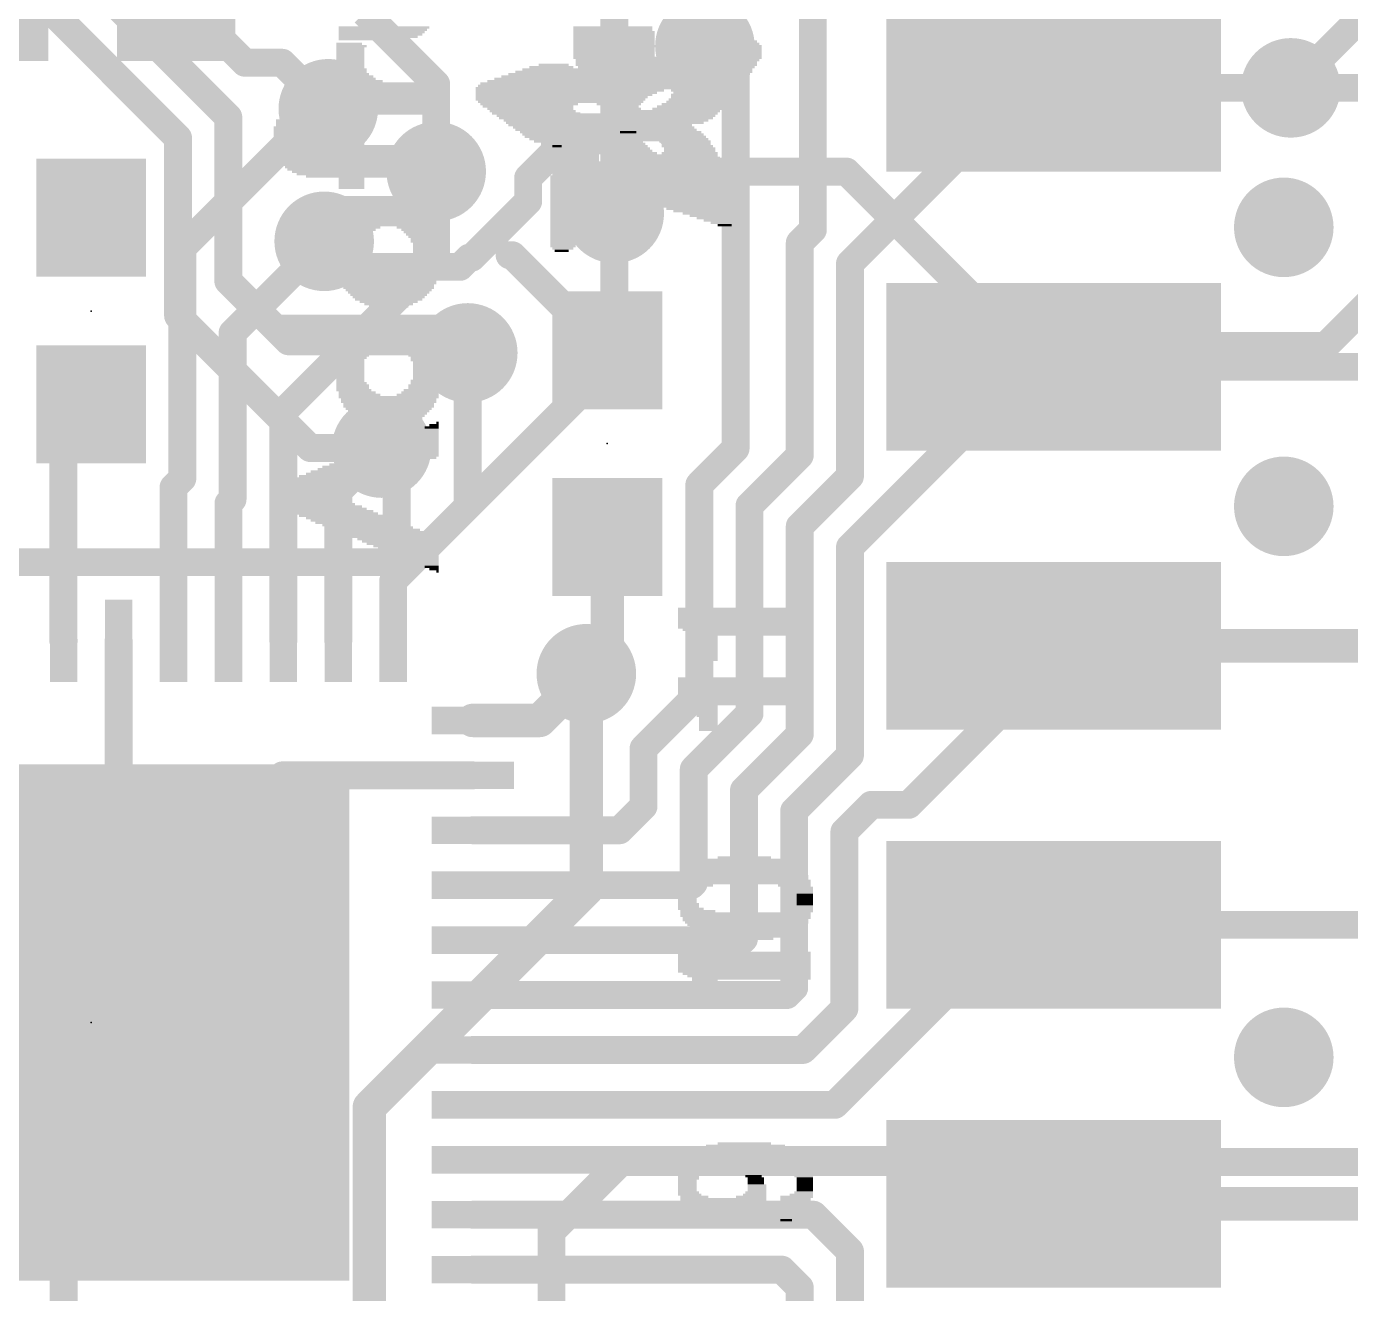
# Model space of a CAD drawing. Extents: x -30.9 to 32.9, y -36.3 to 40.7.
# Drawn here: x -0.08 to 11.97, y -5.01 to 6.53 of the extents above; entities that cross this region are included whole.
import ezdxf

# ---------------------------------------------------------------- set-up
doc = ezdxf.new("R2010")
doc.units = 0
for name, color, linetype in [('1', 12, 'CONTINUOUS'), ('16', 5, 'CONTINUOUS'), ('18', 110, 'CONTINUOUS'), ('200', 132, 'CONTINUOUS'), ('23', 40, 'CONTINUOUS')]:
    doc.layers.add(name, color=color, linetype=linetype)

# ---------------------------------------------------------------- blocks, each defined once
blk = doc.blocks.new('RECT')
blk.add_solid([(-0.5, -0.5), (0.5, -0.5), (-0.5, 0.5), (0.5, 0.5)])
blk = doc.blocks.new('ROUNDV')
at = {"const_width": 0.5}
blk.add_lwpolyline([(0, -0.25, 1), (0, 0.25, 1), (0, -0.25)], format="xyb", dxfattribs=at)

msp = doc.modelspace()

# ---------------------------------------------------------------- linework, layer by layer
at = {"layer": '1'}
for points, const_width in [([(7.0786, 4.6772), (7.0786, 7.112)], 0.254), ([(5.2705, 4.826), (5.2705, 6.6675)], 0.254), ([(6.3754, 6.0706), (6.096, 6.35)], 0.254), ([(6.3754, 2.6861), (6.3754, 6.0706)], 0.254), ([(7.4168, 4.3688), (9.017, 5.969)], 0.254), ([(9.017, 5.969), (9.271, 5.969)], 0.254), ([(9.271, 5.969), (11.43, 5.969)], 0.254), ([(11.43, 5.969), (13.081, 5.969)], 0.254), ([(1.3382, 4.5132), (2.667, 5.842)], 0.254), ([(2.667, 5.842), (2.667, 5.7785)], 0.254), ([(3.6496, 4.4116), (3.6496, 5.207)], 0.254), ([(6.9596, 4.5582), (7.0786, 4.6772)], 0.254), ([(1.3382, 2.4127), (1.3382, 4.5132)], 0.254), ([(1.7954, 3.7378), (2.6296, 4.572)], 0.254), ([(6.9596, 2.6237), (6.9596, 4.5582)], 0.254), ([(2.258, 3.02), (3.6496, 4.4116)], 0.254), ([(4.3425, 4.445), (4.318, 4.445)], 0.254), ([(5.207, 3.5805), (4.3425, 4.445)], 0.254), ([(7.4168, 2.4344), (7.4168, 4.3688)], 0.254), ([(1.7954, 2.2233), (1.7954, 3.7378)], 0.254), ([(3.937, 3.556), (3.937, 2.159)], 0.254), ([(7.4168, 1.7878), (9.058, 3.429)], 0.254), ([(9.058, 3.429), (9.271, 3.429)], 0.254), ([(9.271, 3.429), (13.589, 3.429)], 0.254), ([(0.254, 2.794), (0.508, 3.048)], 0.254), ([(0.508, 3.048), (0.508, 3.087)], 0.254), ([(2.258, 0.935), (2.258, 3.02)], 0.254), ([(0.254, 0.939), (0.254, 2.794)], 0.254), ([(2.758, 2.2952), (3.1524, 2.6896)], 0.254), ([(6.0452, 2.3559), (6.3754, 2.6861)], 0.254), ([(6.5024, 2.1665), (6.9596, 2.6237)], 0.254), ([(1.258, 2.3325), (1.3382, 2.4127)], 0.254), ([(6.9596, 1.9772), (7.4168, 2.4344)], 0.254), ([(1.258, 0.935), (1.258, 2.3325)], 0.254), ([(2.758, 0.935), (2.758, 2.2952)], 0.254), ([(6.0452, 0.4625), (6.0452, 2.3559)], 0.254), ([(1.758, 2.1859), (1.7954, 2.2233)], 0.254), ([(1.758, 0.935), (1.758, 2.1859)], 0.254), ([(6.5024, 0.2731), (6.5024, 2.1665)], 0.254), ([(3.937, 2.159), (3.258, 1.48)], 0.254), ([(6.9596, 0.0837), (6.9596, 1.9772)], 0.254), ([(5.207, 1.8805), (5.207, 0.8255)], 0.3048), ([(7.4168, -0.1056), (7.4168, 1.7878)], 0.254), ([(3.258, 1.48), (3.258, 0.935)], 0.254), ([(0.258, 0.935), (0.254, 0.939)], 0.254), ([(0.758, -2.29), (0.758, 0.935)], 0.254), ([(5.207, 0.8255), (5.0165, 0.635)], 0.3048), ([(8.7153, 0.889), (9.271, 0.889)], 0.254), ([(9.271, 0.889), (9.906, 0.889)], 0.3048), ([(9.271, 0.762), (9.271, 0.889)], 0.254), ([(9.906, 0.889), (13.589, 0.889)], 0.3048), ([(7.9502, -0.5588), (9.271, 0.762)], 0.254), ([(4.5915, 0.21), (5.0165, 0.635)], 0.3048), ([(5.5372, -0.0455), (6.0452, 0.4625)], 0.254), ([(3.983, 0.21), (4.5915, 0.21)], 0.3048), ([(5.9944, -0.2349), (6.5024, 0.2731)], 0.254), ([(6.4516, -0.4243), (6.9596, 0.0837)], 0.254), ([(5.5372, -0.5715), (5.5372, -0.0455)], 0.254), ([(6.9088, -0.6136), (7.4168, -0.1056)], 0.254), ([(5.9944, -1.27), (5.9944, -0.2349)], 0.254), ([(0.508, -2.032), (2.25, -0.29)], 0.254), ([(3.983, -0.29), (2.25, -0.29)], 0.254), ([(6.4516, -1.778), (6.4516, -0.4243)], 0.254), ([(5.3187, -0.79), (5.5372, -0.5715)], 0.254), ([(7.366, -0.803), (7.6102, -0.5588)], 0.254), ([(7.6102, -0.5588), (7.9502, -0.5588)], 0.254), ([(6.9088, -2.2236), (6.9088, -0.6136)], 0.254), ([(0.508, -2.54), (2.286, -0.762)], 0.254), ([(3.983, -0.79), (5.3187, -0.79)], 0.254), ([(7.366, -2.413), (7.366, -0.803)], 0.254), ([(8.89, -1.143), (9.398, -1.651)], 0.254), ([(3.983, -1.29), (5.9744, -1.29)], 0.254), ([(5.9744, -1.29), (5.9944, -1.27)], 0.254), ([(7.2784, -3.29), (8.9174, -1.651)], 0.254), ([(8.9174, -1.651), (9.271, -1.651)], 0.254), ([(9.271, -1.651), (9.398, -1.651)], 0.254), ([(9.398, -1.651), (13.589, -1.651)], 0.254), ([(0.242, -1.79), (-2.967, -1.79)], 0.254), ([(0.254, -1.778), (0.242, -1.79)], 0.254), ([(0.508, -2.056), (0.242, -1.79)], 0.254), ([(3.983, -1.79), (6.4396, -1.79)], 0.254), ([(6.4396, -1.79), (6.4516, -1.778)], 0.254), ([(0.508, -2.54), (0.508, -2.032)], 0.254), ([(0.508, -2.54), (0.508, -2.056)], 0.254), ([(0.508, -2.54), (0.758, -2.29)], 0.254), ([(3.983, -2.29), (6.8424, -2.29)], 0.254), ([(6.8424, -2.29), (6.9088, -2.2236)], 0.254), ([(6.989, -2.79), (7.366, -2.413)], 0.254), ([(0.258, -2.79), (0.508, -2.54)], 0.254), ([(0.258, -6.015), (0.258, -2.79)], 0.254), ([(3.983, -2.79), (6.989, -2.79)], 0.254), ([(3.983, -3.29), (7.2784, -3.29)], 0.254), ([(8.87, -3.79), (3.983, -3.79)], 0.254), ([(9.271, -4.191), (8.87, -3.79)], 0.254), ([(9.271, -4.191), (13.589, -4.191)], 0.3048), ([(3.983, -4.29), (7.084, -4.29)], 0.254), ([(7.084, -4.29), (7.4168, -4.6228)], 0.254), ([(7.4168, -4.6228), (7.4168, -5.2578)], 0.254), ([(3.983, -4.79), (6.7966, -4.79)], 0.254), ([(6.7966, -4.79), (6.9596, -4.953)], 0.254), ([(6.9596, -4.953), (6.9596, -6.0822)], 0.254)]:
    msp.add_lwpolyline(points, dxfattribs=dict(at, const_width=const_width))
for points, const_width in [([(6.1409, 6.3949, 1), (6.0511, 6.3051)], 0.127), ([(6.4389, 6.0706, 1), (6.3119, 6.0706)], 0.127), ([(6.3305, 6.0257, 1), (6.4203, 6.1155)], 0.127), ([(9.017, 6.0325, 1), (9.017, 5.9055)], 0.127), ([(9.0619, 5.9241, 1), (8.9721, 6.0139)], 0.127), ([(9.271, 6.0325, 1), (9.271, 5.9055)], 0.127), ([(9.271, 5.9055, 1), (9.271, 6.0325)], 0.127), ([(11.43, 6.0325, 1), (11.43, 5.9055)], 0.127), ([(11.43, 5.9055, 1), (11.43, 6.0325)], 0.127), ([(2.7305, 5.842, 1), (2.6035, 5.842)], 0.127), ([(2.7119, 5.7971, 1), (2.6221, 5.8869)], 0.127), ([(2.6035, 5.7785, 1), (2.7305, 5.7785)], 0.127), ([(3.7131, 5.207, 1), (3.5861, 5.207)], 0.127), ([(5.207, 4.826, 1), (5.334, 4.826)], 0.127), ([(7.0151, 4.6772, 1), (7.1421, 4.6772)], 0.127), ([(7.1235, 4.6323, 1), (7.0337, 4.7221)], 0.127), ([(1.4017, 4.5132, 1), (1.2747, 4.5132)], 0.127), ([(1.2933, 4.5581, 1), (1.3831, 4.4683)], 0.127), ([(2.6745, 4.5271, 1), (2.5847, 4.6169)], 0.127), ([(7.0231, 4.5582, 1), (6.8961, 4.5582)], 0.127), ([(6.9147, 4.6031, 1), (7.0045, 4.5133)], 0.127), ([(3.5861, 4.4116, 1), (3.7131, 4.4116)], 0.127), ([(3.6945, 4.3667, 1), (3.6047, 4.4565)], 0.127), ([(4.318, 4.5085, 1), (4.318, 4.3815)], 0.127), ([(4.3874, 4.4899, 1), (4.2976, 4.4001)], 0.127), ([(4.3425, 4.3815, 1), (4.3425, 4.5085)], 0.127), ([(7.4803, 4.3688, 1), (7.3533, 4.3688)], 0.127), ([(7.3719, 4.4137, 1), (7.4617, 4.3239)], 0.127), ([(1.8589, 3.7378, 1), (1.7319, 3.7378)], 0.127), ([(1.7505, 3.7827, 1), (1.8403, 3.6929)], 0.127), ([(4.0005, 3.556, 1), (3.8735, 3.556)], 0.127), ([(5.1621, 3.5356, 1), (5.2519, 3.6254)], 0.127), ([(9.058, 3.4925, 1), (9.058, 3.3655)], 0.127), ([(9.1029, 3.3841, 1), (9.0131, 3.4739)], 0.127), ([(9.271, 3.4925, 1), (9.271, 3.3655)], 0.127), ([(9.271, 3.3655, 1), (9.271, 3.4925)], 0.127), ([(0.5715, 3.087, 1), (0.4445, 3.087)], 0.127), ([(0.5529, 3.0031, 1), (0.4631, 3.0929)], 0.127), ([(2.3215, 3.02, 1), (2.1945, 3.02)], 0.127), ([(0.4445, 3.048, 1), (0.5715, 3.048)], 0.127), ([(2.2131, 3.0649, 1), (2.3029, 2.9751)], 0.127), ([(0.3175, 2.794, 1), (0.1905, 2.794)], 0.127), ([(0.2091, 2.8389, 1), (0.2989, 2.7491)], 0.127), ([(3.1973, 2.6447, 1), (3.1075, 2.7345)], 0.127), ([(6.4203, 2.6412, 1), (6.3305, 2.731)], 0.127), ([(6.3119, 2.6861, 1), (6.4389, 2.6861)], 0.127), ([(6.8961, 2.6237, 1), (7.0231, 2.6237)], 0.127), ([(7.0045, 2.5788, 1), (6.9147, 2.6686)], 0.127), ([(1.3831, 2.3678, 1), (1.2933, 2.4576)], 0.127), ([(7.4617, 2.3895, 1), (7.3719, 2.4793)], 0.127), ([(1.3215, 2.3325, 1), (1.1945, 2.3325)], 0.127), ([(1.2131, 2.3774, 1), (1.3029, 2.2876)], 0.127), ([(1.2747, 2.4127, 1), (1.4017, 2.4127)], 0.127), ([(2.8215, 2.2952, 1), (2.6945, 2.2952)], 0.127), ([(6.1087, 2.3559, 1), (5.9817, 2.3559)], 0.127), ([(6.0003, 2.4008, 1), (6.0901, 2.311)], 0.127), ([(7.3533, 2.4344, 1), (7.4803, 2.4344)], 0.127), ([(1.8215, 2.1859, 1), (1.6945, 2.1859)], 0.127), ([(1.7131, 2.2308, 1), (1.8029, 2.141)], 0.127), ([(1.8403, 2.1784, 1), (1.7505, 2.2682)], 0.127), ([(2.7131, 2.3401, 1), (2.8029, 2.2503)], 0.127), ([(6.5659, 2.1665, 1), (6.4389, 2.1665)], 0.127), ([(1.7319, 2.2233, 1), (1.8589, 2.2233)], 0.127), ([(3.8735, 2.159, 1), (4.0005, 2.159)], 0.127), ([(3.9819, 2.1141, 1), (3.8921, 2.2039)], 0.127), ([(6.4575, 2.2114, 1), (6.5473, 2.1216)], 0.127), ([(7.0231, 1.9772, 1), (6.8961, 1.9772)], 0.127), ([(6.9147, 2.0221, 1), (7.0045, 1.9323)], 0.127), ([(5.2832, 1.8805, 1), (5.1308, 1.8805)], 0.1524), ([(7.4803, 1.7878, 1), (7.3533, 1.7878)], 0.127), ([(7.3719, 1.8327, 1), (7.4617, 1.7429)], 0.127), ([(3.3215, 1.48, 1), (3.1945, 1.48)], 0.127), ([(3.2131, 1.5249, 1), (3.3029, 1.4351)], 0.127), ([(0.2989, 0.9839, 1), (0.2091, 0.8941)], 0.127), ([(0.1905, 0.939, 1), (0.3175, 0.939)], 0.127), ([(0.2131, 0.8901, 1), (0.3029, 0.9799)], 0.127), ([(0.8215, 0.935, 1), (0.6945, 0.935)], 0.127), ([(1.1945, 0.935, 1), (1.3215, 0.935)], 0.127), ([(1.6945, 0.935, 1), (1.8215, 0.935)], 0.127), ([(2.1945, 0.935, 1), (2.3215, 0.935)], 0.127), ([(2.6945, 0.935, 1), (2.8215, 0.935)], 0.127), ([(3.1945, 0.935, 1), (3.3215, 0.935)], 0.127), ([(5.2609, 0.7716, 1), (5.1531, 0.8794)], 0.1524), ([(8.7153, 0.9525, 1), (8.7153, 0.8255)], 0.127), ([(9.271, 0.9652, 1), (9.271, 0.8128)], 0.1524), ([(9.3345, 0.889, 1), (9.2075, 0.889)], 0.127), ([(9.271, 0.8255, 1), (9.271, 0.9525)], 0.127), ([(9.906, 0.9652, 1), (9.906, 0.8128)], 0.1524), ([(9.906, 0.8128, 1), (9.906, 0.9652)], 0.1524), ([(5.1308, 0.8255, 1), (5.2832, 0.8255)], 0.1524), ([(9.3159, 0.7171, 1), (9.2261, 0.8069)], 0.127), ([(4.9626, 0.6889, 1), (5.0704, 0.5811)], 0.1524), ([(5.0704, 0.5811, 1), (4.9626, 0.6889)], 0.1524), ([(9.2075, 0.762, 1), (9.3345, 0.762)], 0.127), ([(5.9817, 0.4625, 1), (6.1087, 0.4625)], 0.127), ([(6.0901, 0.4176, 1), (6.0003, 0.5074)], 0.127), ([(3.983, 0.2862, 1), (3.983, 0.1338)], 0.1524), ([(4.5915, 0.1338, 1), (4.5915, 0.2862)], 0.1524), ([(6.5473, 0.2282, 1), (6.4575, 0.318)], 0.127), ([(4.5376, 0.2639, 1), (4.6454, 0.1561)], 0.1524), ([(6.4389, 0.2731, 1), (6.5659, 0.2731)], 0.127), ([(6.8961, 0.0837, 1), (7.0231, 0.0837)], 0.127), ([(7.0045, 0.0388, 1), (6.9147, 0.1286)], 0.127), ([(5.6007, -0.0455, 1), (5.4737, -0.0455)], 0.127), ([(5.4923, -0.0006, 1), (5.5821, -0.0904)], 0.127), ([(7.4617, -0.1505, 1), (7.3719, -0.0607)], 0.127), ([(6.0579, -0.2349, 1), (5.9309, -0.2349)], 0.127), ([(7.3533, -0.1056, 1), (7.4803, -0.1056)], 0.127), ([(2.25, -0.2265, 1), (2.25, -0.3535)], 0.127), ([(2.2949, -0.3349, 1), (2.2051, -0.2451)], 0.127), ([(3.983, -0.3535, 1), (3.983, -0.2265)], 0.127), ([(5.9495, -0.19, 1), (6.0393, -0.2798)], 0.127), ([(6.5151, -0.4243, 1), (6.3881, -0.4243)], 0.127), ([(6.4067, -0.3794, 1), (6.4965, -0.4692)], 0.127), ([(5.5821, -0.6164, 1), (5.4923, -0.5266)], 0.127), ([(7.6102, -0.4953, 1), (7.6102, -0.6223)], 0.127), ([(7.6551, -0.6037, 1), (7.5653, -0.5139)], 0.127), ([(7.9053, -0.5139, 1), (7.9951, -0.6037)], 0.127), ([(7.9502, -0.6223, 1), (7.9502, -0.4953)], 0.127), ([(5.4737, -0.5715, 1), (5.6007, -0.5715)], 0.127), ([(6.9723, -0.6136, 1), (6.8453, -0.6136)], 0.127), ([(6.8639, -0.5687, 1), (6.9537, -0.6585)], 0.127), ([(2.3309, -0.8069, 1), (2.2411, -0.7171)], 0.127), ([(3.983, -0.7265, 1), (3.983, -0.8535)], 0.127), ([(5.2738, -0.7451, 1), (5.3636, -0.8349)], 0.127), ([(5.3187, -0.8535, 1), (5.3187, -0.7265)], 0.127), ([(7.4295, -0.803, 1), (7.3025, -0.803)], 0.127), ([(7.3211, -0.7581, 1), (7.4109, -0.8479)], 0.127), ([(8.9349, -1.0981, 1), (8.8451, -1.1879)], 0.127), ([(3.983, -1.2265, 1), (3.983, -1.3535)], 0.127), ([(5.9295, -1.2451, 1), (6.0193, -1.3349)], 0.127), ([(6.0393, -1.3149, 1), (5.9495, -1.2251)], 0.127), ([(5.9744, -1.3535, 1), (5.9744, -1.2265)], 0.127), ([(5.9309, -1.27, 1), (6.0579, -1.27)], 0.127), ([(8.9174, -1.5875, 1), (8.9174, -1.7145)], 0.127), ([(8.9623, -1.6959, 1), (8.8725, -1.6061)], 0.127), ([(9.271, -1.5875, 1), (9.271, -1.7145)], 0.127), ([(9.271, -1.7145, 1), (9.271, -1.5875)], 0.127), ([(9.398, -1.5875, 1), (9.398, -1.7145)], 0.127), ([(9.3531, -1.6959, 1), (9.4429, -1.6061)], 0.127), ([(9.398, -1.7145, 1), (9.398, -1.5875)], 0.127), ([(0.2869, -1.7451, 1), (0.1971, -1.8349)], 0.127), ([(0.1971, -1.7451, 1), (0.2869, -1.8349)], 0.127), ([(0.2989, -1.8229, 1), (0.2091, -1.7331)], 0.127), ([(0.242, -1.8535, 1), (0.242, -1.7265)], 0.127), ([(3.983, -1.7265, 1), (3.983, -1.8535)], 0.127), ([(6.3947, -1.7451, 1), (6.4845, -1.8349)], 0.127), ([(6.4965, -1.8229, 1), (6.4067, -1.7331)], 0.127), ([(6.4396, -1.8535, 1), (6.4396, -1.7265)], 0.127), ([(6.3881, -1.778, 1), (6.5151, -1.778)], 0.127), ([(0.5715, -2.032, 1), (0.4445, -2.032)], 0.127), ([(0.4631, -1.9871, 1), (0.5529, -2.0769)], 0.127), ([(0.5715, -2.056, 1), (0.4445, -2.056)], 0.127), ([(0.4631, -2.1009, 1), (0.5529, -2.0111)], 0.127), ([(0.8029, -2.3349, 1), (0.7131, -2.2451)], 0.127), ([(3.983, -2.2265, 1), (3.983, -2.3535)], 0.127), ([(6.8424, -2.3535, 1), (6.8424, -2.2265)], 0.127), ([(6.8453, -2.2236, 1), (6.9723, -2.2236)], 0.127), ([(6.9537, -2.2685, 1), (6.8639, -2.1787)], 0.127), ([(0.6945, -2.29, 1), (0.8215, -2.29)], 0.127), ([(6.7975, -2.2451, 1), (6.8873, -2.3349)], 0.127), ([(7.4109, -2.4579, 1), (7.3211, -2.3681)], 0.127), ([(7.3025, -2.413, 1), (7.4295, -2.413)], 0.127), ([(0.4631, -2.4951, 1), (0.5529, -2.5849)], 0.127), ([(0.4631, -2.4951, 1), (0.5529, -2.5849)], 0.127), ([(0.4445, -2.54, 1), (0.5715, -2.54)], 0.127), ([(0.4445, -2.54, 1), (0.5715, -2.54)], 0.127), ([(0.5529, -2.5849, 1), (0.4631, -2.4951)], 0.127), ([(0.3215, -2.79, 1), (0.1945, -2.79)], 0.127), ([(0.2131, -2.7451, 1), (0.3029, -2.8349)], 0.127), ([(3.983, -2.7265, 1), (3.983, -2.8535)], 0.127), ([(6.9441, -2.7451, 1), (7.0339, -2.8349)], 0.127), ([(6.989, -2.8535, 1), (6.989, -2.7265)], 0.127), ([(3.983, -3.2265, 1), (3.983, -3.3535)], 0.127), ([(7.2335, -3.2451, 1), (7.3233, -3.3349)], 0.127), ([(7.2784, -3.3535, 1), (7.2784, -3.2265)], 0.127), ([(3.983, -3.7265, 1), (3.983, -3.8535)], 0.127), ([(8.9149, -3.7451, 1), (8.8251, -3.8349)], 0.127), ([(8.87, -3.8535, 1), (8.87, -3.7265)], 0.127), ([(9.271, -4.1148, 1), (9.271, -4.2672)], 0.1524), ([(9.2261, -4.2359, 1), (9.3159, -4.1461)], 0.127), ([(3.983, -4.2265, 1), (3.983, -4.3535)], 0.127), ([(7.1289, -4.2451, 1), (7.0391, -4.3349)], 0.127), ([(7.084, -4.3535, 1), (7.084, -4.2265)], 0.127), ([(7.4803, -4.6228, 1), (7.3533, -4.6228)], 0.127), ([(7.3719, -4.6677, 1), (7.4617, -4.5779)], 0.127), ([(3.983, -4.7265, 1), (3.983, -4.8535)], 0.127), ([(6.8415, -4.7451, 1), (6.7517, -4.8349)], 0.127), ([(6.7966, -4.8535, 1), (6.7966, -4.7265)], 0.127), ([(7.0231, -4.953, 1), (6.8961, -4.953)], 0.127), ([(6.9147, -4.9979, 1), (7.0045, -4.9081)], 0.127)]:
    msp.add_lwpolyline(points, format="xyb", dxfattribs=dict(at, const_width=const_width))
at = {"layer": '16'}
for points, const_width in [([(6.1468, 6.4008), (6.1468, 16.3062)], 0.254), ([(0.9692, 7.1356), (1.9072, 6.1976)], 0.254), ([(11.43, 5.969), (12.6024, 7.1414)], 0.254), ([(0.512, 6.9463), (1.7566, 5.7017)], 0.254), ([(0.0548, 6.7569), (1.2994, 5.5123)], 0.254), ([(2.9972, 6.6548), (3.6496, 6.0024)], 0.254), ([(6.096, 6.35), (6.1468, 6.4008)], 0.254), ([(1.9072, 6.1976), (2.2479, 6.1976)], 0.254), ([(2.2479, 6.1976), (2.667, 5.7785)], 0.254), ([(3.6496, 6.0024), (3.6496, 5.207)], 0.254), ([(1.7566, 5.7017), (1.7566, 4.2101)], 0.254), ([(4.4871, 5.1505), (4.946, 5.6094)], 0.254), ([(4.946, 5.6094), (5.7287, 5.6094)], 0.254), ([(5.7287, 5.6094), (6.1311, 5.207)], 0.254), ([(1.2994, 5.5123), (1.2994, 3.8937)], 0.254), ([(11.7475, 3.6195), (13.6525, 5.5245)], 0.254), ([(6.1311, 5.207), (7.3841, 5.207)], 0.254), ([(7.3841, 5.207), (8.9716, 3.6195)], 0.254), ([(4.4871, 4.9366), (4.4871, 5.1505)], 0.254), ([(3.9741, 4.4236), (4.4871, 4.9366)], 0.254), ([(5.2705, 4.826), (5.2705, 3.4925)], 0.254), ([(2.8622, 4.3394), (2.6296, 4.572)], 0.254), ([(2.8622, 4.3394), (3.8665, 4.3394)], 0.254), ([(3.8665, 4.3394), (3.9507, 4.4236)], 0.254), ([(3.9507, 4.4236), (3.9741, 4.4236)], 0.254), ([(1.7566, 4.2101), (2.3051, 3.6616)], 0.254), ([(1.2994, 3.8937), (2.5035, 2.6896)], 0.254), ([(2.3051, 3.6616), (3.8314, 3.6616)], 0.254), ([(3.8314, 3.6616), (3.937, 3.556)], 0.254), ([(8.9716, 3.6195), (11.7475, 3.6195)], 0.254), ([(5.2705, 3.4925), (3.429, 1.651)], 0.254), ([(2.5035, 2.6896), (3.1524, 2.6896)], 0.254), ([(3.429, 1.651), (-1.3168, 1.651)], 0.254), ([(5.0165, 0.635), (5.0165, -1.3335)], 0.3048), ([(5.0165, -1.3335), (3.0414, -3.3086)], 0.3048), ([(3.0414, -3.3086), (3.0414, -8.128)], 0.3048), ([(4.699, -4.445), (5.334, -3.81)], 0.254), ([(5.334, -3.81), (13.081, -3.81)], 0.254), ([(4.699, -6.2865), (4.699, -4.445)], 0.254)]:
    msp.add_lwpolyline(points, dxfattribs=dict(at, const_width=const_width))
for points, const_width in [([(6.1917, 6.3559, 1), (6.1019, 6.4457)], 0.127), ([(6.0511, 6.3949, 1), (6.1409, 6.3051)], 0.127), ([(6.0833, 6.4008, 1), (6.2103, 6.4008)], 0.127), ([(1.9072, 6.2611, 1), (1.9072, 6.1341)], 0.127), ([(1.8623, 6.1527, 1), (1.9521, 6.2425)], 0.127), ([(2.2928, 6.2425, 1), (2.203, 6.1527)], 0.127), ([(2.2479, 6.1341, 1), (2.2479, 6.2611)], 0.127), ([(3.7131, 6.0024, 1), (3.5861, 6.0024)], 0.127), ([(3.6047, 5.9575, 1), (3.6945, 6.0473)], 0.127), ([(11.3851, 6.0139, 1), (11.4749, 5.9241)], 0.127), ([(1.8201, 5.7017, 1), (1.6931, 5.7017)], 0.127), ([(1.7117, 5.6568, 1), (1.8015, 5.7466)], 0.127), ([(2.6221, 5.7336, 1), (2.7119, 5.8234)], 0.127), ([(4.946, 5.6729, 1), (4.946, 5.5459)], 0.127), ([(4.9909, 5.5645, 1), (4.9011, 5.6543)], 0.127), ([(5.7736, 5.6543, 1), (5.6838, 5.5645)], 0.127), ([(5.7287, 5.5459, 1), (5.7287, 5.6729)], 0.127), ([(1.3629, 5.5123, 1), (1.2359, 5.5123)], 0.127), ([(1.2545, 5.4674, 1), (1.3443, 5.5572)], 0.127), ([(6.1311, 5.2705, 1), (6.1311, 5.1435)], 0.127), ([(6.0862, 5.1621, 1), (6.176, 5.2519)], 0.127), ([(7.429, 5.2519, 1), (7.3392, 5.1621)], 0.127), ([(7.3841, 5.1435, 1), (7.3841, 5.2705)], 0.127), ([(3.5861, 5.207, 1), (3.7131, 5.207)], 0.127), ([(4.5506, 5.1505, 1), (4.4236, 5.1505)], 0.127), ([(4.4422, 5.1954, 1), (4.532, 5.1056)], 0.127), ([(4.532, 4.8917, 1), (4.4422, 4.9815)], 0.127), ([(4.4236, 4.9366, 1), (4.5506, 4.9366)], 0.127), ([(5.334, 4.826, 1), (5.207, 4.826)], 0.127), ([(2.6745, 4.6169, 1), (2.5847, 4.5271)], 0.127), ([(2.8622, 4.4029, 1), (2.8622, 4.2759)], 0.127), ([(3.8665, 4.2759, 1), (3.8665, 4.4029)], 0.127), ([(3.9507, 4.4871, 1), (3.9507, 4.3601)], 0.127), ([(3.9956, 4.3787, 1), (3.9058, 4.4685)], 0.127), ([(3.9292, 4.4685, 1), (4.019, 4.3787)], 0.127), ([(3.9741, 4.3601, 1), (3.9741, 4.4871)], 0.127), ([(2.8173, 4.2945, 1), (2.9071, 4.3843)], 0.127), ([(3.8216, 4.3843, 1), (3.9114, 4.2945)], 0.127), ([(1.8015, 4.255, 1), (1.7117, 4.1652)], 0.127), ([(1.6931, 4.2101, 1), (1.8201, 4.2101)], 0.127), ([(1.3443, 3.9386, 1), (1.2545, 3.8488)], 0.127), ([(1.2359, 3.8937, 1), (1.3629, 3.8937)], 0.127), ([(2.3051, 3.7251, 1), (2.3051, 3.5981)], 0.127), ([(2.2602, 3.6167, 1), (2.35, 3.7065)], 0.127), ([(3.8763, 3.7065, 1), (3.7865, 3.6167)], 0.127), ([(3.8314, 3.5981, 1), (3.8314, 3.7251)], 0.127), ([(8.9716, 3.683, 1), (8.9716, 3.556)], 0.127), ([(11.7475, 3.556, 1), (11.7475, 3.683)], 0.127), ([(3.8921, 3.5111, 1), (3.9819, 3.6009)], 0.127), ([(5.3154, 3.4476, 1), (5.2256, 3.5374)], 0.127), ([(8.9267, 3.5746, 1), (9.0165, 3.6644)], 0.127), ([(11.7026, 3.6644, 1), (11.7924, 3.5746)], 0.127), ([(5.207, 3.4925, 1), (5.334, 3.4925)], 0.127), ([(2.5035, 2.7531, 1), (2.5035, 2.6261)], 0.127), ([(2.4586, 2.6447, 1), (2.5484, 2.7345)], 0.127), ([(3.1524, 2.6261, 1), (3.1524, 2.7531)], 0.127), ([(3.3841, 1.6959, 1), (3.4739, 1.6061)], 0.127), ([(3.429, 1.5875, 1), (3.429, 1.7145)], 0.127), ([(5.0927, 0.635, 1), (4.9403, 0.635)], 0.1524), ([(5.0704, -1.3874, 1), (4.9626, -1.2796)], 0.1524), ([(4.9403, -1.3335, 1), (5.0927, -1.3335)], 0.1524), ([(3.1176, -3.3086, 1), (2.9652, -3.3086)], 0.1524), ([(2.9875, -3.2547, 1), (3.0953, -3.3625)], 0.1524), ([(5.334, -3.7465, 1), (5.334, -3.8735)], 0.127), ([(5.3789, -3.8549, 1), (5.2891, -3.7651)], 0.127), ([(4.7625, -4.445, 1), (4.6355, -4.445)], 0.127), ([(4.6541, -4.4001, 1), (4.7439, -4.4899)], 0.127)]:
    msp.add_lwpolyline(points, format="xyb", dxfattribs=dict(at, const_width=const_width))
at = {"layer": '23'}
for p in [(0.508, 3.937), (5.207, 2.7305), (0.508, -2.54)]:
    msp.add_point(p, dxfattribs=at)

# ---------------------------------------------------------------- block references
at = {"layer": '1', "xscale": 1.075}
for p in [(-0.418, 6.714), (1.282, 6.714)]:
    msp.add_blockref('RECT', p, dxfattribs=at)
at = {"layer": '1', "xscale": 3.048, "yscale": 1.524}
for p in [(9.271, 5.969), (9.271, 3.429), (9.271, 0.889), (9.271, -1.651), (9.271, -4.191)]:
    msp.add_blockref('RECT', p, dxfattribs=at)
at = {"layer": '1', "xscale": 1.075, "rotation": 90}
for p in [(0.508, 4.787), (5.207, 3.5805), (0.508, 3.087), (5.207, 1.8805)]:
    msp.add_blockref('RECT', p, dxfattribs=at)
at = {"layer": '1'}
for p, xscale, yscale, rotation in [((0.258, 0.935), 0.75, 0.25, 270), ((0.758, 0.935), 0.75, 0.25, 270), ((1.258, 0.935), 0.75, 0.25, 270), ((1.758, 0.935), 0.75, 0.25, 270), ((2.258, 0.935), 0.75, 0.25, 270), ((2.758, 0.935), 0.75, 0.25, 270), ((3.258, 0.935), 0.75, 0.25, 270), ((3.983, 0.21), 0.75, 0.25, 180), ((0.508, -2.54), 4.7, 4.7, 270), ((3.983, -0.29), 0.75, 0.25, 180), ((3.983, -0.79), 0.75, 0.25, 180), ((3.983, -1.29), 0.75, 0.25, 180), ((3.983, -1.79), 0.75, 0.25, 180), ((3.983, -2.29), 0.75, 0.25, 180), ((3.983, -2.79), 0.75, 0.25, 180), ((3.983, -3.29), 0.75, 0.25, 180), ((3.983, -3.79), 0.75, 0.25, 180), ((3.983, -4.29), 0.75, 0.25, 180), ((3.983, -4.79), 0.75, 0.25, 180)]:
    msp.add_blockref('RECT', p, dxfattribs=dict(at, xscale=xscale, yscale=yscale, rotation=rotation))
at = {"layer": '18', "xscale": 0.9064, "yscale": 0.9064}
for p in [(6.096, 6.35), (6.096, 6.35), (11.43, 5.969), (11.43, 5.969), (2.667, 5.7785), (2.667, 5.7785), (3.6496, 5.207), (3.6496, 5.207), (5.2705, 4.826), (5.2705, 4.826), (11.3665, 4.699), (11.3665, 4.699), (2.6296, 4.572), (2.6296, 4.572), (3.937, 3.556), (3.937, 3.556), (3.1524, 2.6896), (3.1524, 2.6896), (11.3665, 2.159), (11.3665, 2.159), (5.0165, 0.635), (5.0165, 0.635), (2.286, -0.762), (2.286, -0.762), (11.3665, -2.8575), (11.3665, -2.8575), (1.524, -4.318), (1.524, -4.318)]:
    msp.add_blockref('ROUNDV', p, dxfattribs=at)
at = {"layer": '200', "yscale": 0.0212}
for p, xscale in [((3.1739, 6.5179), 0.8255), ((5.2587, 6.5179), 0.7196), ((3.1633, 6.4967), 0.8043), ((3.1527, 6.4755), 0.7831), ((3.1421, 6.4544), 0.762), ((3.1209, 6.4332), 0.7196), ((3.0786, 6.412), 0.635), ((5.2587, 6.4967), 0.7196), ((5.2693, 6.4755), 0.7408), ((5.2693, 6.4544), 0.7408), ((5.2693, 6.4332), 0.7408), ((5.2693, 6.412), 0.7408), ((5.2693, 6.3909), 0.7408), ((6.2323, 6.3909), 0.6773), ((2.8775, 6.3485), 0.2752), ((2.8564, 6.3697), 0.2328), ((2.867, 6.3274), 0.254), ((2.867, 6.3062), 0.254), ((2.867, 6.285), 0.254), ((2.867, 6.2639), 0.254), ((5.2693, 6.3697), 0.7408), ((5.2799, 6.3485), 0.762), ((5.2693, 6.3274), 0.7408), ((5.2693, 6.3062), 0.7408), ((5.2693, 6.285), 0.7408), ((5.2693, 6.2639), 0.7408), ((6.1371, 6.2639), 0.9525), ((6.1477, 6.285), 0.9313), ((6.1582, 6.3062), 0.9101), ((6.1794, 6.3274), 0.8678), ((6.19, 6.3485), 0.8466), ((6.2111, 6.3697), 0.762), ((2.867, 6.2427), 0.254), ((2.867, 6.2216), 0.254), ((2.867, 6.2004), 0.254), ((2.8775, 6.1792), 0.2328), ((2.8775, 6.1581), 0.2328), ((4.6978, 6.1581), 0.4022), ((4.719, 6.1792), 0.2752), ((5.7561, 6.2427), 1.7144), ((5.7561, 6.2216), 1.6721), ((5.7455, 6.2004), 1.6509), ((5.0999, 6.1792), 0.3598), ((5.1105, 6.1581), 0.3387), ((5.9466, 6.1792), 1.2488), ((5.9466, 6.1581), 1.2065), ((2.8987, 6.1369), 0.2328), ((2.8987, 6.1157), 0.2328), ((2.9199, 6.0946), 0.2328), ((2.9516, 6.0734), 0.254), ((2.9728, 6.0522), 0.254), ((3.0257, 6.0311), 0.2752), ((4.6872, 6.0311), 1.143), ((4.719, 6.0522), 1.0795), ((4.7507, 6.0734), 1.016), ((4.7825, 6.0946), 0.9525), ((4.8142, 6.1157), 0.889), ((4.846, 6.1369), 0.8255), ((5.936, 6.1369), 1.1853), ((5.936, 6.0946), 1.143), ((5.9466, 6.1157), 1.1641), ((5.936, 6.0734), 1.1006), ((5.9254, 6.0522), 1.0795), ((5.9254, 6.0311), 1.0795), ((3.2162, 6.0099), 0.9101), ((3.2162, 5.9887), 0.9101), ((3.2162, 5.9676), 0.9101), ((3.2162, 5.9464), 0.9101), ((3.2162, 5.9252), 0.9101), ((3.2162, 5.9041), 0.9101), ((4.6449, 5.9676), 1.2699), ((4.6449, 5.9464), 1.2699), ((4.6449, 5.9252), 1.2699), ((4.6555, 5.9041), 1.2911), ((4.6449, 5.9887), 1.2276), ((4.6555, 6.0099), 1.2064), ((5.9148, 6.0099), 1.0583), ((5.9042, 5.9887), 1.0371), ((5.8937, 5.9676), 1.016), ((5.555, 5.9464), 0.3387), ((5.5233, 5.9252), 0.2752), ((5.5021, 5.9041), 0.2328), ((6.0947, 5.9464), 0.6138), ((6.0736, 5.9041), 0.5715), ((6.0947, 5.9252), 0.5715), ((3.2162, 5.8829), 0.9101), ((3.2162, 5.8617), 0.9101), ((3.2162, 5.8406), 0.9101), ((3.2162, 5.8194), 0.9101), ((3.2162, 5.7982), 0.9101), ((3.2162, 5.7771), 0.9101), ((4.666, 5.8829), 1.3123), ((4.6766, 5.8617), 1.3334), ((4.7825, 5.8406), 1.5028), ((4.4967, 5.8194), 0.889), ((4.4861, 5.7982), 0.8255), ((4.5073, 5.7771), 0.7831), ((5.3116, 5.8194), 0.4022), ((5.3328, 5.7982), 0.3175), ((5.3539, 5.7771), 0.3175), ((5.4703, 5.8829), 0.2117), ((5.4598, 5.8617), 0.1905), ((5.936, 5.7771), 0.635), ((5.9677, 5.7982), 0.6138), ((5.9995, 5.8194), 0.5926), ((6.0312, 5.8406), 0.5715), ((6.0524, 5.8617), 0.5715), ((6.063, 5.8829), 0.5503), ((2.3166, 5.6712), 0.254), ((2.8775, 5.6712), 0.2328), ((3.2162, 5.7559), 0.9101), ((3.2162, 5.7347), 0.9101), ((4.5285, 5.7559), 0.7831), ((4.5602, 5.7347), 0.8043), ((4.6025, 5.7136), 0.8043), ((5.1952, 5.6924), 1.9473), ((5.1952, 5.6712), 1.8626), ((5.6926, 5.7136), 0.9948), ((5.7243, 5.7559), 1.016), ((5.7243, 5.7347), 0.9736), ((2.2955, 5.6077), 0.254), ((2.2955, 5.5866), 0.254), ((2.2955, 5.5654), 0.254), ((2.2955, 5.5442), 0.254), ((2.3166, 5.6501), 0.254), ((2.3061, 5.6289), 0.2328), ((2.8775, 5.6501), 0.2328), ((2.8775, 5.6289), 0.2328), ((2.8775, 5.6077), 0.2328), ((2.8775, 5.5866), 0.2328), ((2.8775, 5.5654), 0.2328), ((2.8775, 5.5442), 0.2328), ((5.1846, 5.6501), 1.7991), ((5.1423, 5.6289), 1.6721), ((4.9095, 5.6077), 1.1218), ((4.8248, 5.5866), 0.9101), ((4.8354, 5.5654), 0.8466), ((4.8354, 5.5442), 0.8043), ((5.3857, 5.5866), 0.1693), ((5.3963, 5.5654), 0.1482), ((5.4069, 5.5442), 0.1693), ((5.7667, 5.6077), 0.4656), ((5.7984, 5.5866), 0.4445), ((5.8302, 5.5654), 0.4657), ((5.8513, 5.5442), 0.4657), ((2.3272, 5.4596), 0.3175), ((2.2955, 5.5231), 0.254), ((2.2955, 5.5019), 0.254), ((2.3061, 5.4807), 0.2752), ((2.9199, 5.4384), 1.5028), ((2.9199, 5.4173), 1.5028), ((2.8775, 5.5231), 0.2328), ((2.8775, 5.5019), 0.2328), ((2.8775, 5.4807), 0.2328), ((2.8775, 5.4596), 0.2328), ((4.8354, 5.5231), 0.762), ((4.846, 5.5019), 0.6985), ((4.8671, 5.4807), 0.6561), ((4.8883, 5.4596), 0.5715), ((4.7507, 5.4384), 0.0847), ((4.9835, 5.4173), 0.3387), ((5.0047, 5.4384), 0.3387), ((5.4386, 5.4173), 0.3175), ((5.428, 5.4596), 0.254), ((5.4386, 5.4384), 0.2752), ((5.4174, 5.5019), 0.1905), ((5.428, 5.4807), 0.2117), ((5.4069, 5.5231), 0.1693), ((5.8725, 5.5231), 0.4657), ((5.8937, 5.5019), 0.4657), ((5.9148, 5.4807), 0.4656), ((5.9254, 5.4596), 0.4445), ((5.936, 5.4384), 0.4656), ((5.9572, 5.4173), 0.4656), ((2.9304, 5.3961), 1.4816), ((2.9304, 5.3749), 1.4816), ((2.9304, 5.3538), 1.4816), ((2.941, 5.3326), 1.4604), ((2.9516, 5.3114), 1.4393), ((4.9412, 5.3326), 0.381), ((4.9412, 5.3114), 0.381), ((4.9624, 5.3749), 0.381), ((4.9518, 5.3538), 0.3598), ((4.9729, 5.3961), 0.3598), ((5.7243, 5.3114), 1.016), ((5.7349, 5.3326), 0.9948), ((5.7349, 5.3538), 0.9525), ((5.4598, 5.3749), 0.4022), ((5.4492, 5.3961), 0.3387), ((5.9572, 5.3749), 0.508), ((5.9572, 5.3961), 0.4656), ((2.9516, 5.2903), 1.4393), ((2.9622, 5.2691), 1.4181), ((2.9728, 5.2479), 1.3969), ((2.9834, 5.2268), 1.3758), ((3.0045, 5.2056), 1.3334), ((3.0257, 5.1844), 1.2911), ((5.4809, 5.2479), 1.5451), ((5.4809, 5.2268), 1.5451), ((5.4915, 5.2056), 1.5663), ((5.4915, 5.1844), 1.5663), ((4.9412, 5.2903), 0.4233), ((5.4915, 5.2691), 1.5239), ((5.7138, 5.2903), 1.0371), ((3.068, 5.1633), 1.2065), ((2.8775, 5.1421), 0.2328), ((2.8775, 5.1209), 0.2328), ((2.8775, 5.0998), 0.2328), ((2.8775, 5.0786), 0.2328), ((2.8775, 5.0574), 0.2328), ((5.4809, 5.1633), 1.5874), ((5.4915, 5.1421), 1.6086), ((5.4915, 5.1209), 1.6086), ((5.4915, 5.0998), 1.6086), ((5.0682, 5.0786), 0.762), ((5.0682, 5.0574), 0.762), ((5.9042, 5.0786), 0.8255), ((5.9148, 5.0574), 0.8043), ((3.2162, 4.9728), 0.9101), ((3.2162, 4.9516), 0.9101), ((5.0682, 5.0363), 0.762), ((5.0682, 5.0151), 0.762), ((5.0576, 4.9939), 0.7408), ((5.0576, 4.9728), 0.7408), ((5.047, 4.9516), 0.7196), ((5.9148, 5.0363), 0.8043), ((5.936, 5.0151), 0.8043), ((5.9466, 4.9939), 0.7831), ((5.9572, 4.9728), 0.762), ((5.9783, 4.9516), 0.762), ((3.2162, 4.9304), 0.9101), ((3.2162, 4.9093), 0.9101), ((3.2162, 4.8881), 0.9101), ((3.2162, 4.8669), 0.9101), ((3.2162, 4.8458), 0.9101), ((3.2162, 4.8246), 0.9101), ((5.047, 4.9304), 0.7196), ((5.0259, 4.8881), 0.6773), ((5.0153, 4.8669), 0.6561), ((5.0153, 4.8458), 0.6561), ((5.0047, 4.8246), 0.635), ((5.0365, 4.9093), 0.6985), ((5.9995, 4.9304), 0.7196), ((6.0101, 4.9093), 0.6985), ((6.0418, 4.8881), 0.6773), ((6.063, 4.8669), 0.635), ((6.0947, 4.8458), 0.5715), ((6.1371, 4.8246), 0.4868), ((2.9516, 4.6976), 0.381), ((3.2162, 4.8034), 0.9101), ((3.2162, 4.7823), 0.9101), ((3.2162, 4.7611), 0.9101), ((3.2162, 4.7399), 0.9101), ((3.2162, 4.7188), 0.9101), ((3.4808, 4.6976), 0.381), ((4.9729, 4.7823), 0.5715), ((4.92, 4.6976), 0.4657), ((4.9835, 4.8034), 0.5926), ((4.9624, 4.7611), 0.5503), ((4.9306, 4.7188), 0.4868), ((4.9518, 4.7399), 0.5291), ((6.1688, 4.8034), 0.4233), ((6.2006, 4.7823), 0.3598), ((6.2323, 4.7611), 0.2963), ((6.2535, 4.7399), 0.2117), ((6.2747, 4.7188), 0.127), ((2.8987, 4.5918), 0.2328), ((2.8987, 4.5706), 0.2328), ((2.9199, 4.6341), 0.2328), ((2.9199, 4.6129), 0.2328), ((2.941, 4.6553), 0.2328), ((2.9728, 4.6764), 0.254), ((3.449, 4.6764), 0.2328), ((3.4808, 4.6553), 0.254), ((3.5019, 4.6341), 0.254), ((3.5125, 4.6129), 0.2328), ((3.5337, 4.5918), 0.2328), ((3.5443, 4.5706), 0.254), ((4.8565, 4.6129), 0.3387), ((4.8883, 4.6553), 0.4022), ((4.8777, 4.6341), 0.381), ((4.846, 4.5918), 0.3175), ((4.8354, 4.5706), 0.2963), ((4.9095, 4.6764), 0.4445), ((2.867, 4.486), 0.254), ((2.867, 4.4648), 0.254), ((2.8775, 4.5495), 0.2328), ((2.8775, 4.5283), 0.2328), ((2.8775, 4.5071), 0.2328), ((3.5548, 4.5495), 0.2328), ((3.5548, 4.5283), 0.2328), ((3.5654, 4.5071), 0.254), ((3.5654, 4.486), 0.254), ((3.5654, 4.4648), 0.254), ((4.8142, 4.5495), 0.254), ((4.8036, 4.5283), 0.2328), ((4.8036, 4.5071), 0.1905), ((4.793, 4.486), 0.127), ((2.8775, 4.359), 0.2752), ((2.867, 4.4436), 0.254), ((2.867, 4.4225), 0.254), ((2.867, 4.4013), 0.254), ((2.867, 4.3801), 0.254), ((2.8881, 4.3378), 0.2963), ((3.5443, 4.3378), 0.2963), ((3.5548, 4.3801), 0.2752), ((3.5548, 4.359), 0.2752), ((3.5654, 4.4436), 0.254), ((3.5654, 4.4225), 0.254), ((3.5654, 4.4013), 0.254), ((2.8987, 4.2955), 0.3175), ((2.8881, 4.3166), 0.2963), ((2.9304, 4.2743), 0.3387), ((2.9516, 4.2531), 0.381), ((3.2162, 4.232), 0.9101), ((3.2162, 4.2108), 0.8678), ((3.4808, 4.2531), 0.381), ((3.5019, 4.2743), 0.3387), ((3.5231, 4.2955), 0.2963), ((3.5443, 4.3166), 0.2963), ((3.2162, 4.1896), 0.8678), ((3.2162, 4.1685), 0.8255), ((3.2162, 4.1473), 0.8255), ((3.2162, 4.1261), 0.7831), ((3.2162, 4.105), 0.7408), ((3.2162, 4.0838), 0.6985), ((3.2162, 4.0626), 0.6561), ((3.2162, 4.0415), 0.6138), ((3.2162, 4.0203), 0.5291), ((3.2162, 3.9991), 0.4445), ((3.2162, 3.978), 0.3598), ((2.9304, 3.8933), 1.4816), ((2.9304, 3.8721), 1.4816), ((2.9304, 3.851), 1.4816), ((3.2162, 3.9568), 0.1905), ((2.9304, 3.8298), 1.4816), ((2.9304, 3.8086), 1.4816), ((2.9304, 3.7875), 1.4816), ((2.9304, 3.7663), 1.4816), ((2.9304, 3.7452), 1.4816), ((2.9304, 3.724), 1.4816), ((2.9304, 3.7028), 1.4816), ((2.9304, 3.6817), 1.4816), ((2.9304, 3.6605), 1.4816), ((2.9304, 3.6393), 1.4816), ((2.6659, 3.6182), 0.9525), ((3.4808, 3.6182), 0.381), ((2.8987, 3.5123), 0.2328), ((2.8881, 3.4912), 0.2117), ((2.9199, 3.5547), 0.2328), ((2.9199, 3.5335), 0.2328), ((2.9516, 3.5758), 0.254), ((2.9728, 3.597), 0.254), ((3.449, 3.597), 0.2328), ((3.4702, 3.5758), 0.2328), ((3.4913, 3.5547), 0.2328), ((3.5125, 3.5335), 0.2328), ((3.5337, 3.5123), 0.2328), ((3.5337, 3.4912), 0.2328), ((2.867, 3.4065), 0.254), ((2.867, 3.3853), 0.254), ((2.8775, 3.47), 0.2328), ((2.8775, 3.4488), 0.2328), ((2.8775, 3.4277), 0.2328), ((3.5548, 3.47), 0.2328), ((3.5548, 3.4488), 0.2328), ((3.5548, 3.4277), 0.2328), ((3.5654, 3.4065), 0.254), ((3.5654, 3.3853), 0.254), ((2.8775, 3.2795), 0.2752), ((2.867, 3.3642), 0.254), ((2.867, 3.343), 0.254), ((2.867, 3.3218), 0.254), ((2.867, 3.3007), 0.254), ((2.8881, 3.2583), 0.2963), ((3.5443, 3.2583), 0.2963), ((3.5548, 3.3007), 0.2752), ((3.5548, 3.2795), 0.2752), ((3.5654, 3.3642), 0.254), ((3.5654, 3.343), 0.254), ((3.5654, 3.3218), 0.254), ((2.8987, 3.216), 0.3175), ((2.8881, 3.2372), 0.2963), ((2.9304, 3.1948), 0.3387), ((2.9516, 3.1737), 0.381), ((3.2162, 3.1525), 0.9101), ((3.2162, 3.1313), 0.8678), ((3.4808, 3.1737), 0.381), ((3.5019, 3.1948), 0.3387), ((3.5231, 3.216), 0.3387), ((3.5443, 3.2372), 0.2963), ((3.2162, 3.1102), 0.8678), ((3.2162, 3.089), 0.8255), ((3.2162, 3.0678), 0.8255), ((3.2162, 3.0467), 0.7831), ((3.2162, 3.0255), 0.7408), ((3.2162, 3.0043), 0.6985), ((3.2162, 2.9832), 0.6561), ((3.2162, 2.962), 0.6138), ((3.2162, 2.9409), 0.5291), ((3.2056, 2.9197), 0.4657), ((3.2162, 2.8985), 0.3598), ((3.6289, 2.8985), 0.0847), ((3.6607, 2.9197), 0.0212), ((3.2056, 2.8774), 0.2117), ((3.4702, 2.7715), 0.4022), ((3.5019, 2.7927), 0.3387), ((3.5231, 2.8139), 0.2963), ((3.5548, 2.835), 0.2328), ((3.576, 2.8562), 0.1905), ((3.6078, 2.8774), 0.127), ((3.3114, 2.6445), 0.7196), ((3.3326, 2.6657), 0.6773), ((3.3643, 2.6869), 0.6138), ((3.3855, 2.708), 0.5715), ((3.4173, 2.7292), 0.508), ((3.4384, 2.7504), 0.4657), ((3.0786, 2.5387), 0.8043), ((3.1421, 2.5599), 0.8043), ((3.1844, 2.581), 0.8043), ((3.2479, 2.6022), 0.8043), ((3.2797, 2.6234), 0.7831), ((2.7505, 2.4117), 0.7831), ((2.9093, 2.4329), 1.016), ((2.941, 2.454), 0.9525), ((2.9622, 2.4752), 0.9101), ((2.9939, 2.4964), 0.8466), ((3.0257, 2.5175), 0.8255), ((3.2903, 2.4117), 0.254), ((2.6976, 2.3905), 0.762), ((2.6447, 2.3482), 0.6561), ((2.56, 2.2847), 0.4868), ((2.6765, 2.3694), 0.7196), ((2.613, 2.327), 0.5926), ((2.5918, 2.3059), 0.5503), ((3.2903, 2.3905), 0.254), ((3.2903, 2.3694), 0.254), ((3.2903, 2.3482), 0.254), ((3.2903, 2.327), 0.254), ((3.2903, 2.3059), 0.254), ((3.2903, 2.2847), 0.254), ((2.56, 2.2212), 0.4868), ((2.5283, 2.2635), 0.4233), ((2.5283, 2.2424), 0.4233), ((2.5812, 2.2), 0.5291), ((2.613, 2.1789), 0.5926), ((3.2903, 2.2635), 0.254), ((3.2903, 2.2424), 0.254), ((3.2903, 2.2212), 0.254), ((3.2903, 2.2), 0.254), ((3.2903, 2.1789), 0.254), ((2.6447, 2.1577), 0.6561), ((2.6976, 2.1154), 0.762), ((2.6659, 2.1365), 0.6985), ((2.74, 2.0942), 0.762), ((2.9093, 2.0731), 1.016), ((2.941, 2.0519), 0.9525), ((3.2903, 2.1577), 0.254), ((3.2903, 2.1365), 0.254), ((3.2903, 2.1154), 0.254), ((3.2903, 2.0942), 0.254), ((2.9622, 2.0307), 0.9101), ((2.9834, 2.0096), 0.8678), ((3.0151, 1.9884), 0.8043), ((3.0469, 1.9672), 0.7831), ((3.1104, 1.9461), 0.7831), ((3.1527, 1.9249), 0.7831), ((3.2056, 1.9037), 0.762), ((3.2585, 1.8826), 0.7831), ((3.3009, 1.8614), 0.7408), ((3.322, 1.8402), 0.6985), ((3.3432, 1.8191), 0.6561), ((3.3749, 1.7979), 0.5926), ((3.3961, 1.7767), 0.5503), ((3.4278, 1.7556), 0.4868), ((3.449, 1.7344), 0.4445), ((3.4808, 1.7132), 0.381), ((3.5019, 1.6921), 0.3387), ((3.5337, 1.6709), 0.2752), ((3.5548, 1.6497), 0.2328), ((3.5866, 1.6286), 0.1693), ((3.6078, 1.6074), 0.127), ((3.6289, 1.5862), 0.0847), ((3.6607, 1.5651), 0.0212), ((6.4546, 1.2264), 1.2065), ((6.4546, 1.2053), 1.2065), ((6.4546, 1.1841), 1.2065), ((6.4546, 1.1629), 1.2065), ((6.4546, 1.1418), 1.2065), ((6.4546, 1.1206), 1.2065), ((6.4546, 1.0994), 1.2065), ((6.4546, 1.0783), 1.2065), ((6.4546, 1.0571), 1.2065), ((6.4757, 1.0359), 1.1641), ((6.4969, 1.0148), 1.1218), ((6.5181, 0.9936), 1.0795), ((6.0947, 0.9724), 0.2328), ((6.1053, 0.9513), 0.2117), ((6.1159, 0.9301), 0.1905), ((6.1159, 0.9089), 0.1905), ((6.1159, 0.8878), 0.1905), ((6.1265, 0.8666), 0.1693), ((6.1265, 0.8454), 0.1693), ((6.1265, 0.8243), 0.1693), ((6.1265, 0.8031), 0.1693), ((6.1265, 0.7819), 0.1693), ((6.1265, 0.7608), 0.1693), ((6.4546, 0.5914), 1.2065), ((6.4546, 0.5703), 1.2065), ((6.4546, 0.5491), 1.2065), ((6.4546, 0.5279), 1.2065), ((6.4546, 0.5068), 1.2065), ((6.4546, 0.4856), 1.2065), ((6.4546, 0.4644), 1.2065), ((6.4546, 0.4433), 1.2065), ((6.4546, 0.4221), 1.2065), ((6.4757, 0.401), 1.1641), ((6.4969, 0.3798), 1.1218), ((6.5181, 0.3586), 1.0795), ((6.0947, 0.3375), 0.2328), ((6.1053, 0.3163), 0.2117), ((6.1159, 0.2951), 0.1905), ((6.1159, 0.274), 0.1905), ((6.1159, 0.2528), 0.1905), ((6.1265, 0.2316), 0.1693), ((6.1265, 0.2105), 0.1693), ((6.1265, 0.1893), 0.1693), ((6.1265, 0.1681), 0.1693), ((6.1265, 0.147), 0.1693), ((6.1265, 0.1258), 0.1693), ((6.4651, -1.0807), 0.8466), ((6.4651, -1.0595), 0.7196), ((6.4546, -1.0383), 0.4868), ((6.4651, -1.2077), 1.143), ((6.4546, -1.1865), 1.1218), ((6.4546, -1.1653), 1.0795), ((6.4546, -1.1442), 1.0371), ((6.4546, -1.123), 0.9948), ((6.4651, -1.1018), 0.9313), ((5.9677, -1.3135), 0.2328), ((5.9466, -1.3346), 0.1905), ((6.4651, -1.25), 1.1853), ((6.4651, -1.2711), 1.1853), ((6.0207, -1.2923), 0.2963), ((6.4546, -1.2288), 1.1641), ((6.9096, -1.2923), 0.2963), ((6.9731, -1.3135), 0.2117), ((6.9943, -1.3346), 0.1693), ((5.9466, -1.3558), 0.1905), ((5.936, -1.377), 0.1693), ((5.936, -1.3981), 0.1693), ((5.936, -1.4193), 0.1693), ((5.936, -1.4405), 0.1693), ((6.9943, -1.3558), 0.1693), ((7.0049, -1.377), 0.1482), ((7.0049, -1.3981), 0.1482), ((7.0049, -1.4193), 0.1482), ((7.0049, -1.4405), 0.1482), ((5.9677, -1.504), 0.2328), ((5.9466, -1.4616), 0.1905), ((5.9466, -1.4828), 0.1905), ((6.0312, -1.5251), 0.3175), ((6.4651, -1.5463), 1.1853), ((6.4651, -1.5675), 1.1853), ((6.9308, -1.5251), 0.2963), ((6.9731, -1.504), 0.2117), ((6.9943, -1.4828), 0.1693), ((7.0049, -1.4616), 0.1482), ((6.4651, -1.6098), 1.143), ((6.4757, -1.5886), 1.1641), ((6.4757, -1.631), 1.1218), ((6.4757, -1.6521), 1.0795), ((6.4757, -1.6733), 1.0371), ((6.4757, -1.6945), 0.9948), ((6.4651, -1.7156), 0.9313), ((6.4757, -1.7368), 0.8255), ((6.4651, -1.758), 0.7196), ((6.4757, -1.7791), 0.4868), ((6.4546, -1.9061), 1.2065), ((6.4546, -1.9273), 1.2065), ((6.4546, -1.9485), 1.2065), ((6.4546, -1.9696), 1.2065), ((6.4546, -1.9908), 1.2065), ((6.4546, -2.012), 1.2065), ((6.4546, -2.0331), 1.2065), ((6.4546, -2.0543), 1.2065), ((6.4546, -2.0754), 1.2065), ((6.4757, -2.0966), 1.1641), ((6.4969, -2.1178), 1.1218), ((6.5181, -2.1389), 1.0795), ((6.0947, -2.1601), 0.2328), ((6.1053, -2.1813), 0.2117), ((6.1159, -2.2024), 0.1905), ((6.1159, -2.2236), 0.1905), ((6.1159, -2.2448), 0.1905), ((6.1265, -2.2659), 0.1693), ((6.1265, -2.2871), 0.1693), ((6.1265, -2.3083), 0.1693), ((6.1265, -2.3294), 0.1693), ((6.1265, -2.3506), 0.1693), ((6.1265, -2.3718), 0.1693), ((6.4651, -3.7475), 1.016), ((6.4651, -3.7264), 0.9736), ((6.4651, -3.7052), 0.9313), ((6.4651, -3.6841), 0.8466), ((6.4651, -3.6629), 0.7196), ((6.4546, -3.6417), 0.4868), ((6.4651, -3.8534), 1.1853), ((6.4651, -3.811), 1.143), ((6.4651, -3.8322), 1.143), ((6.4651, -3.7899), 1.1006), ((6.4651, -3.7687), 1.0583), ((5.9572, -3.9169), 0.2117), ((5.9466, -3.938), 0.1905), ((5.9466, -3.9592), 0.1905), ((5.936, -3.9804), 0.1693), ((6.2217, -3.8745), 0.6985), ((5.9995, -3.8957), 0.254), ((6.4863, -3.8957), 0.2117), ((6.5286, -3.9169), 0.1693), ((6.5392, -3.938), 0.1482), ((6.5604, -3.9592), 0.1482), ((6.5604, -3.9804), 0.1482), ((6.9202, -3.8745), 0.2752), ((6.952, -3.8957), 0.2117), ((6.9837, -3.9169), 0.1905), ((6.9943, -3.938), 0.1693), ((7.0049, -3.9592), 0.1482), ((7.0049, -3.9804), 0.1482), ((5.936, -4.0015), 0.1693), ((5.936, -4.0227), 0.1693), ((5.936, -4.0439), 0.1693), ((5.936, -4.065), 0.1693), ((5.9466, -4.0862), 0.1905), ((5.9572, -4.1074), 0.2117), ((6.5498, -4.1074), 0.2117), ((6.5604, -4.0862), 0.1905), ((6.5604, -4.0015), 0.1482), ((6.571, -4.0227), 0.1693), ((6.571, -4.0439), 0.1693), ((6.571, -4.065), 0.1693), ((6.9731, -4.1074), 0.2117), ((6.9943, -4.0862), 0.1693), ((7.0049, -4.0015), 0.1482), ((7.0049, -4.0227), 0.1482), ((7.0049, -4.0439), 0.1482), ((7.0049, -4.065), 0.1482), ((5.9995, -4.1285), 0.254), ((6.2535, -4.192), 0.762), ((6.2641, -4.1497), 0.7831), ((6.2641, -4.1709), 0.7831), ((6.2641, -4.2132), 0.7408), ((6.5181, -4.1285), 0.2752), ((6.9308, -4.1285), 0.2963), ((6.9202, -4.1497), 0.2752), ((6.9202, -4.1709), 0.2752), ((6.9202, -4.192), 0.2752), ((6.9096, -4.2132), 0.254), ((6.2746, -4.2344), 0.7196), ((6.2641, -4.2555), 0.6985), ((6.2641, -4.2767), 0.6561), ((6.2747, -4.2979), 0.635), ((6.2641, -4.319), 0.5715), ((6.2747, -4.3402), 0.508), ((6.9096, -4.2344), 0.254), ((6.899, -4.2555), 0.2328), ((6.8885, -4.2767), 0.2117), ((6.8355, -4.3402), 0.1058), ((6.8779, -4.2979), 0.1905), ((6.8673, -4.319), 0.1693), ((6.2747, -4.3614), 0.4233), ((6.2747, -4.3825), 0.254)]:
    msp.add_blockref('RECT', p, dxfattribs=dict(at, xscale=xscale))

doc.saveas('drawing.dxf')
